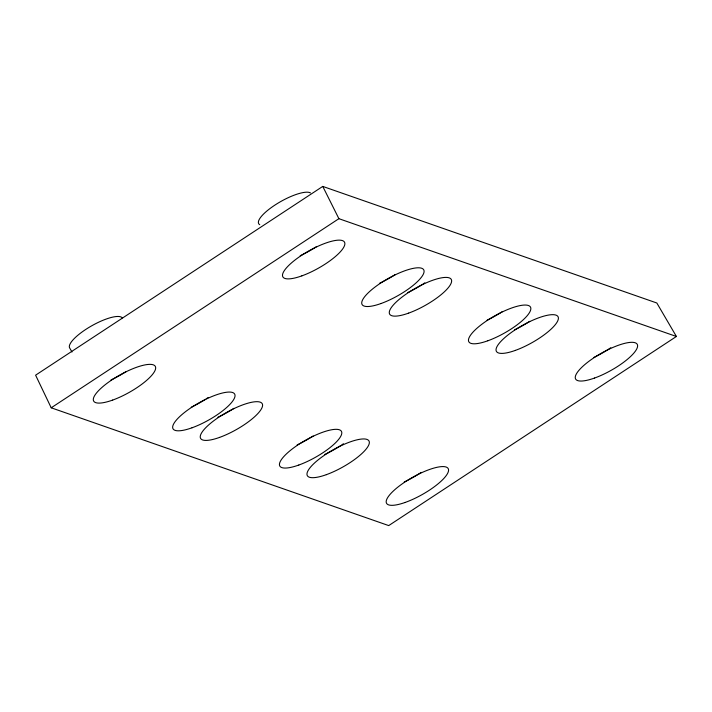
<?xml version="1.0" encoding="UTF-8"?>
<svg xmlns="http://www.w3.org/2000/svg" width="712" height="712" viewBox="0 0 712 712"><rect width="100%" height="100%" fill="white"/><g stroke="black" fill="none" stroke-linecap="round" stroke-linejoin="round"><path stroke-width="1.07" d="M322.758 186.41L35.6 375.18L51.211 407.798L388.716 525.589L676.4 336.473L656.829 303L322.758 186.41L338.894 218.682L676.4 336.473M51.211 407.798L338.894 218.682M71.965 352.004L69.847 348.248A30.313 8.455 -29.4 0 1 90.771 326.345A30.313 8.455 -29.4 0 1 122.259 317.881M316.208 246.815A35.369 9.87 -29.4 0 1 300.206 255.706M126.166 371.575A35.369 9.87 -29.4 0 1 111.01 379.923M208.224 397.492A35.369 9.87 -29.4 0 1 206.373 398.738M205.537 399.281A35.369 9.87 -29.4 0 1 191.27 407.211M233.928 408.35A35.369 9.87 -29.4 0 1 217.925 417.241M395.418 274.458A35.369 9.87 -29.4 0 1 379.425 283.349M424.815 282.833A35.369 9.87 -29.4 0 1 422.973 284.079M422.136 284.622A35.369 9.87 -29.4 0 1 407.869 292.552M502.183 311.723A35.369 9.87 -29.4 0 1 487.079 320.195M313.138 435.993A35.369 9.87 -29.4 0 1 297.135 444.884M343.442 443.745A35.369 9.87 -29.4 0 1 341.618 445M340.692 445.614A35.369 9.87 -29.4 0 1 324.69 454.505M529.737 321.334A35.369 9.87 -29.4 0 1 514.634 329.807M610.798 347.741A35.369 9.87 -29.4 0 1 593.844 357.46M421.228 472.368A35.369 9.87 -29.4 0 1 404.22 481.997M259.738 224.68A30.313 8.455 -29.4 0 1 276.648 203.979A30.313 8.455 -29.4 0 1 310.468 192.899M301.861 275.864A35.369 9.87 -29.4 0 0 344.59 242.338A35.369 9.87 -29.4 0 0 294.59 260.343A35.369 9.87 -29.4 0 0 301.861 275.864M112.656 400.082A35.369 9.87 -29.4 0 0 155.385 366.555A35.369 9.87 -29.4 0 0 105.385 384.569A35.369 9.87 -29.4 0 0 112.656 400.082M192.026 427.787A35.369 9.87 -29.4 0 0 234.755 394.261A35.369 9.87 -29.4 0 0 184.755 412.266A35.369 9.87 -29.4 0 0 192.026 427.787M219.581 437.399A35.369 9.87 -29.4 0 0 262.31 403.873A35.369 9.87 -29.4 0 0 212.31 421.887A35.369 9.87 -29.4 0 0 219.581 437.399M381.071 303.508A35.369 9.87 -29.4 0 0 423.8 269.982A35.369 9.87 -29.4 0 0 373.8 287.995A35.369 9.87 -29.4 0 0 381.071 303.508M408.626 313.12A35.369 9.87 -29.4 0 0 451.355 279.602A35.369 9.87 -29.4 0 0 401.354 297.607A35.369 9.87 -29.4 0 0 408.626 313.12M487.836 340.772A35.369 9.87 -29.4 0 0 530.565 307.246A35.369 9.87 -29.4 0 0 480.564 325.25A35.369 9.87 -29.4 0 0 487.836 340.772M298.791 465.043A35.369 9.87 -29.4 0 0 341.52 431.517A35.369 9.87 -29.4 0 0 291.519 449.53A35.369 9.87 -29.4 0 0 298.791 465.043M326.345 474.664A35.369 9.87 -29.4 0 0 369.065 441.137A35.369 9.87 -29.4 0 0 319.074 459.142A35.369 9.87 -29.4 0 0 326.345 474.664M515.39 350.384A35.369 9.87 -29.4 0 0 558.119 316.858A35.369 9.87 -29.4 0 0 508.119 334.871A35.369 9.87 -29.4 0 0 515.39 350.384M594.6 378.028A35.369 9.87 -29.4 0 0 637.329 344.501A35.369 9.87 -29.4 0 0 587.329 362.515A35.369 9.87 -29.4 0 0 594.6 378.028M405.021 502.494A35.369 9.87 -29.4 0 0 448.355 468.95A35.369 9.87 -29.4 0 0 398.738 486.429A35.369 9.87 -29.4 0 0 405.021 502.494"/></g></svg>
